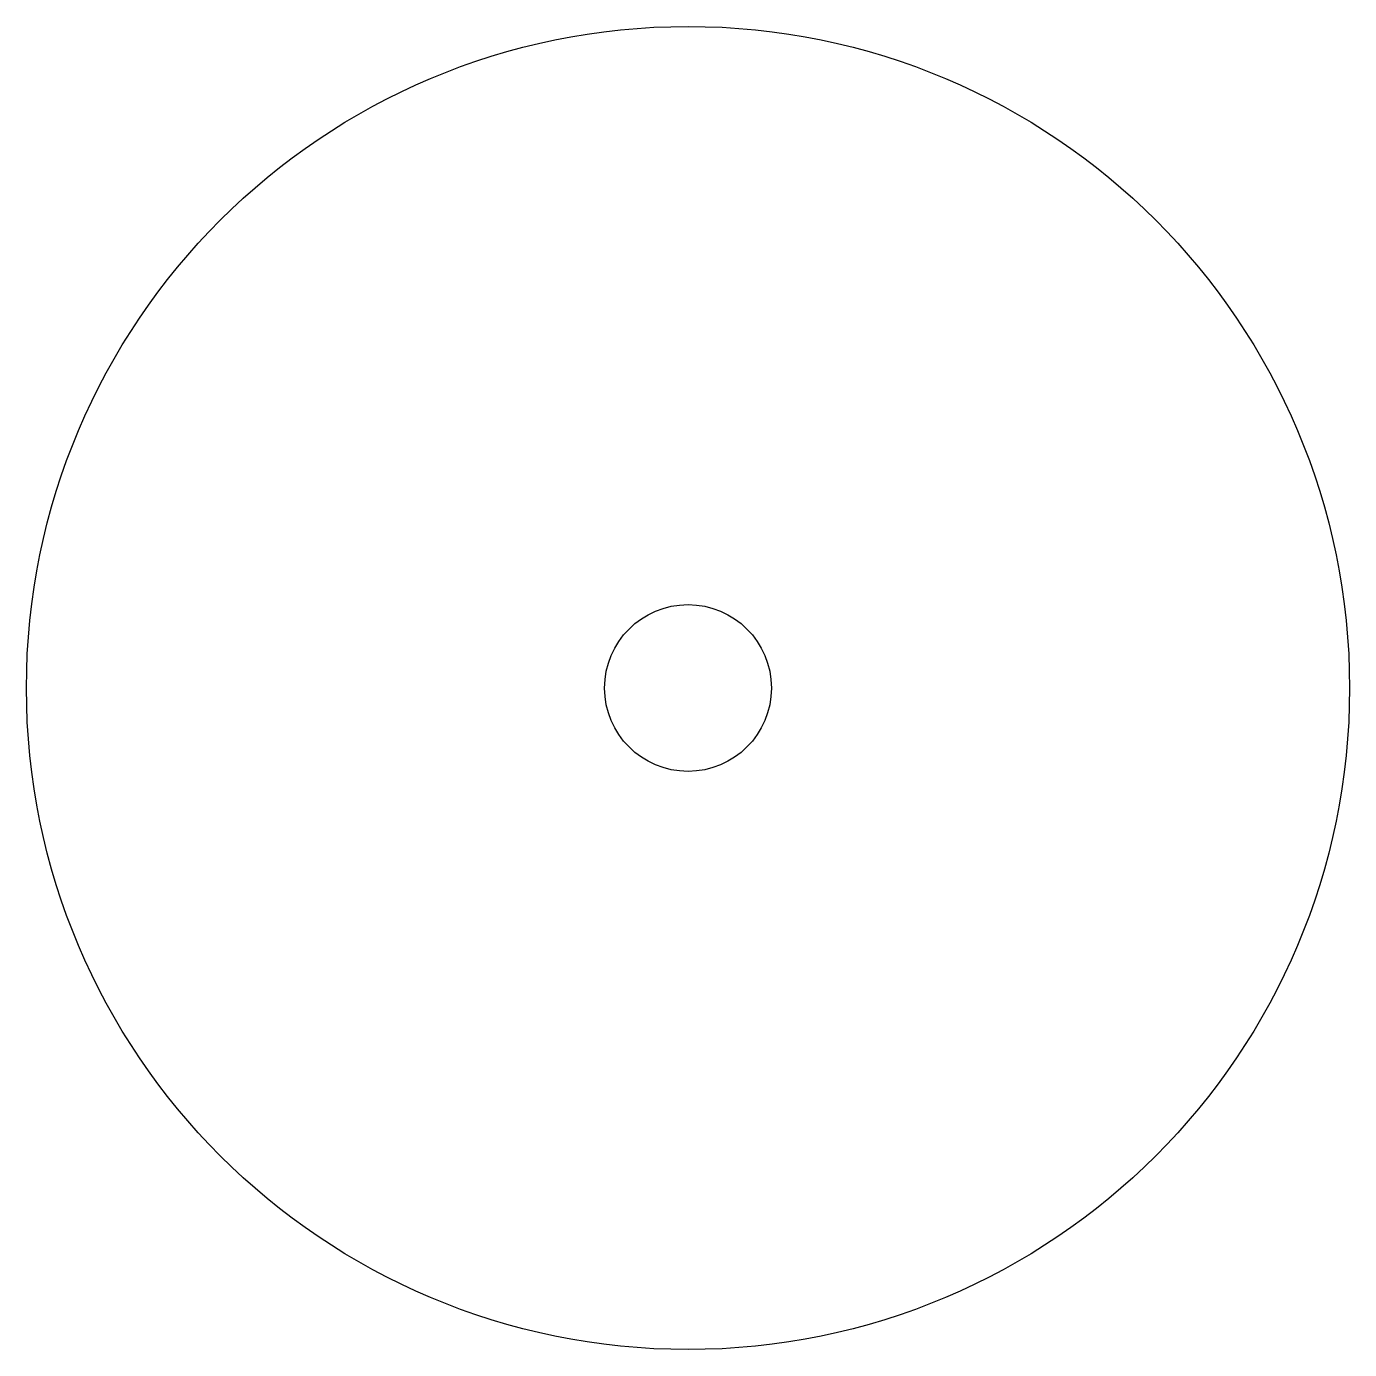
# Model space of a CAD drawing. Header units: millimetres. Extents: x 43.1 to 66.9, y 19.1 to 42.9.
import ezdxf

# ---------------------------------------------------------------- set-up
doc = ezdxf.new("R2010")
doc.units = ezdxf.units.MM
doc.layers.add('Corte exterior', color=1, linetype='Continuous', true_color=0xff0000)

msp = doc.modelspace()

# ---------------------------------------------------------------- linework, layer by layer
at = {"layer": 'Corte exterior'}
for radius in [11.9, 1.5]:
    msp.add_circle((55, 31), radius, dxfattribs=at)

doc.saveas('drawing.dxf')
